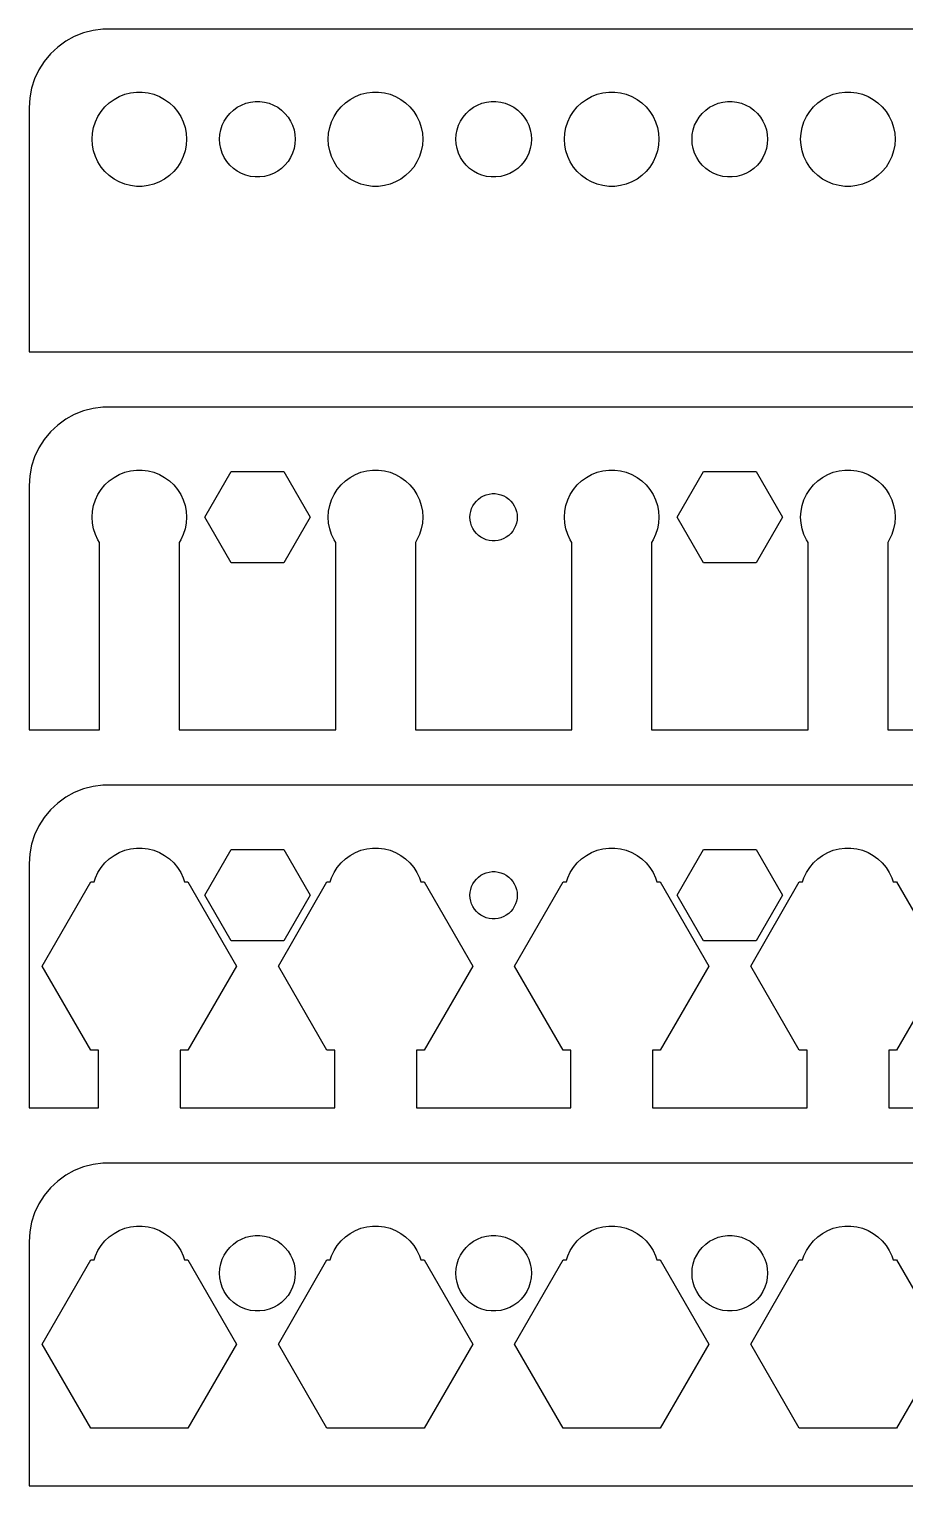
# Model space of a CAD drawing. Header units: metres. Extents: x -60 to 60, y 0 to 92.
# Drawn here: x -59.5 to -3.9, y 0 to 92.5 of the extents above; entities that cross this region are included whole.
import ezdxf

# ---------------------------------------------------------------- set-up
doc = ezdxf.new("R2010")
doc.units = ezdxf.units.M

msp = doc.modelspace()

# ---------------------------------------------------------------- linework, layer by layer
for p, q in [((-54.8139, 92.4901), (-55.4369, 92.4114)), ((54.8139, 92.4901), (-54.8139, 92.4901)), ((-57.1791, 91.7216), (-57.6871, 91.3526)), ((-56.6289, 92.0241), (-57.1791, 91.7216)), ((-56.0451, 92.2553), (-56.6289, 92.0241)), ((-55.4369, 92.4114), (-56.0451, 92.2553)), ((-58.1448, 90.9227), (-58.5451, 90.4389)), ((-57.6871, 91.3526), (-58.1448, 90.9227)), ((-58.8815, 89.9088), (-59.1489, 89.3406)), ((-58.5451, 90.4389), (-58.8815, 89.9088)), ((-59.1489, 89.3406), (-59.3429, 88.7434)), ((-59.4606, 88.1267), (-59.5, 87.5)), ((-59.3429, 88.7434), (-59.4606, 88.1267)), ((-54.4123, 87.8115), (-54.1075, 88.033)), ((-54.1075, 88.033), (-53.7773, 88.2145)), ((-53.7773, 88.2145), (-53.427, 88.3532)), ((-53.427, 88.3532), (-53.0621, 88.4469)), ((-53.0621, 88.4469), (-52.6884, 88.4941)), ((-52.6884, 88.4941), (-52.3116, 88.4941)), ((-52.3116, 88.4941), (-51.9379, 88.4469)), ((-51.9379, 88.4469), (-51.5729, 88.3532)), ((-51.5729, 88.3532), (-51.2227, 88.2145)), ((-51.2227, 88.2145), (-50.8925, 88.033)), ((-50.8925, 88.033), (-50.5877, 87.8115)), ((-45.4497, 87.8575), (-45.1507, 87.8953)), ((-45.1507, 87.8953), (-44.8493, 87.8953)), ((-44.8493, 87.8953), (-44.5503, 87.8575)), ((-39.4123, 87.8115), (-39.1075, 88.033)), ((-39.1075, 88.033), (-38.7773, 88.2145)), ((-38.7773, 88.2145), (-38.427, 88.3532)), ((-38.427, 88.3532), (-38.0621, 88.4469)), ((-38.0621, 88.4469), (-37.6884, 88.4941)), ((-37.6884, 88.4941), (-37.3116, 88.4941)), ((-37.3116, 88.4941), (-36.9379, 88.4469)), ((-36.9379, 88.4469), (-36.5729, 88.3532)), ((-36.5729, 88.3532), (-36.2227, 88.2145)), ((-36.2227, 88.2145), (-35.8925, 88.033)), ((-35.8925, 88.033), (-35.5877, 87.8115)), ((-30.4497, 87.8575), (-30.1507, 87.8953)), ((-30.1507, 87.8953), (-29.8493, 87.8953)), ((-29.8493, 87.8953), (-29.5503, 87.8575)), ((-24.4123, 87.8115), (-24.1075, 88.033)), ((-24.1075, 88.033), (-23.7773, 88.2145)), ((-23.7773, 88.2145), (-23.427, 88.3532)), ((-23.427, 88.3532), (-23.0621, 88.4469)), ((-23.0621, 88.4469), (-22.6884, 88.4941)), ((-22.6884, 88.4941), (-22.3116, 88.4941)), ((-22.3116, 88.4941), (-21.9379, 88.4469)), ((-21.9379, 88.4469), (-21.5729, 88.3532)), ((-21.5729, 88.3532), (-21.2227, 88.2145)), ((-21.2227, 88.2145), (-20.8925, 88.033)), ((-20.8925, 88.033), (-20.5877, 87.8115)), ((-15.4497, 87.8575), (-15.1507, 87.8953)), ((-15.1507, 87.8953), (-14.8493, 87.8953)), ((-14.8493, 87.8953), (-14.5503, 87.8575)), ((-9.41226, 87.8115), (-9.10747, 88.033)), ((-9.10747, 88.033), (-8.77733, 88.2145)), ((-8.77733, 88.2145), (-8.42705, 88.3532)), ((-8.42705, 88.3532), (-8.06213, 88.4469)), ((-8.06213, 88.4469), (-7.68837, 88.4941)), ((-7.68837, 88.4941), (-7.31161, 88.4941)), ((-7.31161, 88.4941), (-6.93785, 88.4469)), ((-6.93785, 88.4469), (-6.57294, 88.3532)), ((-6.57294, 88.3532), (-6.22266, 88.2145)), ((-6.22266, 88.2145), (-5.89252, 88.033)), ((-5.89252, 88.033), (-5.58772, 87.8115)), ((-59.5, 87.5), (-59.5, 72)), ((-55.2893, 86.6044), (-55.1289, 86.9453)), ((-55.1289, 86.9453), (-54.927, 87.2634)), ((-54.927, 87.2634), (-54.6869, 87.5536)), ((-54.6869, 87.5536), (-54.4123, 87.8115)), ((-50.5877, 87.8115), (-50.3131, 87.5536)), ((-50.3131, 87.5536), (-50.0729, 87.2634)), ((-50.0729, 87.2634), (-49.8711, 86.9453)), ((-49.8711, 86.9453), (-49.7107, 86.6044)), ((-46.9416, 86.9107), (-46.7495, 87.1429)), ((-46.7495, 87.1429), (-46.5298, 87.3492)), ((-46.5298, 87.3492), (-46.286, 87.5264)), ((-46.286, 87.5264), (-46.0219, 87.6716)), ((-46.0219, 87.6716), (-45.7416, 87.7825)), ((-45.7416, 87.7825), (-45.4497, 87.8575)), ((-44.5503, 87.8575), (-44.2583, 87.7825)), ((-44.2583, 87.7825), (-43.9781, 87.6716)), ((-43.9781, 87.6716), (-43.714, 87.5264)), ((-43.714, 87.5264), (-43.4702, 87.3492)), ((-43.4702, 87.3492), (-43.2505, 87.1429)), ((-43.2505, 87.1429), (-43.0583, 86.9107)), ((-40.2893, 86.6044), (-40.1289, 86.9453)), ((-40.1289, 86.9453), (-39.927, 87.2634)), ((-39.927, 87.2634), (-39.6869, 87.5536)), ((-39.6869, 87.5536), (-39.4123, 87.8115)), ((-35.5877, 87.8115), (-35.3131, 87.5536)), ((-35.3131, 87.5536), (-35.0729, 87.2634)), ((-35.0729, 87.2634), (-34.8711, 86.9453)), ((-34.8711, 86.9453), (-34.7107, 86.6044)), ((-31.9416, 86.9107), (-31.7495, 87.1429)), ((-31.7495, 87.1429), (-31.5298, 87.3492)), ((-31.5298, 87.3492), (-31.286, 87.5264)), ((-31.286, 87.5264), (-31.0219, 87.6716)), ((-31.0219, 87.6716), (-30.7416, 87.7825)), ((-30.7416, 87.7825), (-30.4497, 87.8575)), ((-29.5503, 87.8575), (-29.2583, 87.7825)), ((-29.2583, 87.7825), (-28.9781, 87.6716)), ((-28.9781, 87.6716), (-28.714, 87.5264)), ((-28.714, 87.5264), (-28.4702, 87.3492)), ((-28.4702, 87.3492), (-28.2505, 87.1429)), ((-28.2505, 87.1429), (-28.0583, 86.9107)), ((-25.2893, 86.6044), (-25.1289, 86.9453)), ((-25.1289, 86.9453), (-24.927, 87.2634)), ((-24.927, 87.2634), (-24.6869, 87.5536)), ((-24.6869, 87.5536), (-24.4123, 87.8115)), ((-20.5877, 87.8115), (-20.3131, 87.5536)), ((-20.3131, 87.5536), (-20.0729, 87.2634)), ((-20.0729, 87.2634), (-19.8711, 86.9453)), ((-19.8711, 86.9453), (-19.7107, 86.6044)), ((-16.9416, 86.9107), (-16.7495, 87.1429)), ((-16.7495, 87.1429), (-16.5298, 87.3492)), ((-16.5298, 87.3492), (-16.286, 87.5264)), ((-16.286, 87.5264), (-16.0219, 87.6716)), ((-16.0219, 87.6716), (-15.7416, 87.7825)), ((-15.7416, 87.7825), (-15.4497, 87.8575)), ((-14.5503, 87.8575), (-14.2583, 87.7825)), ((-14.2583, 87.7825), (-13.9781, 87.6716)), ((-13.9781, 87.6716), (-13.714, 87.5264)), ((-13.714, 87.5264), (-13.4702, 87.3492)), ((-13.4702, 87.3492), (-13.2505, 87.1429)), ((-13.2505, 87.1429), (-13.0583, 86.9107)), ((-10.2893, 86.6044), (-10.1289, 86.9453)), ((-10.1289, 86.9453), (-9.92705, 87.2634)), ((-9.92705, 87.2634), (-9.6869, 87.5536)), ((-9.6869, 87.5536), (-9.41226, 87.8115)), ((-5.58772, 87.8115), (-5.31308, 87.5536)), ((-5.31308, 87.5536), (-5.07294, 87.2634)), ((-5.07294, 87.2634), (-4.87108, 86.9453)), ((-4.87108, 86.9453), (-4.71066, 86.6044)), ((-55.4763, 85.876), (-55.4057, 86.2461)), ((-55.4057, 86.2461), (-55.2893, 86.6044)), ((-49.7107, 86.6044), (-49.5942, 86.2461)), ((-49.5942, 86.2461), (-49.5237, 85.876)), ((-47.3811, 85.8008), (-47.3246, 86.0968)), ((-47.3246, 86.0968), (-47.2315, 86.3835)), ((-47.2315, 86.3835), (-47.1031, 86.6562)), ((-47.1031, 86.6562), (-46.9416, 86.9107)), ((-43.0583, 86.9107), (-42.8969, 86.6562)), ((-42.8969, 86.6562), (-42.7685, 86.3835)), ((-42.7685, 86.3835), (-42.6754, 86.0968)), ((-42.6754, 86.0968), (-42.6189, 85.8008)), ((-40.4763, 85.876), (-40.4057, 86.2461)), ((-40.4057, 86.2461), (-40.2893, 86.6044)), ((-34.7107, 86.6044), (-34.5942, 86.2461)), ((-34.5942, 86.2461), (-34.5237, 85.876)), ((-32.3811, 85.8008), (-32.3246, 86.0968)), ((-32.3246, 86.0968), (-32.2315, 86.3835)), ((-32.2315, 86.3835), (-32.1031, 86.6562)), ((-32.1031, 86.6562), (-31.9416, 86.9107)), ((-28.0583, 86.9107), (-27.8969, 86.6562)), ((-27.8969, 86.6562), (-27.7685, 86.3835)), ((-27.7685, 86.3835), (-27.6754, 86.0968)), ((-27.6754, 86.0968), (-27.6189, 85.8008)), ((-25.4763, 85.876), (-25.4057, 86.2461)), ((-25.4057, 86.2461), (-25.2893, 86.6044)), ((-19.7107, 86.6044), (-19.5942, 86.2461)), ((-19.5942, 86.2461), (-19.5237, 85.876)), ((-17.3811, 85.8008), (-17.3246, 86.0968)), ((-17.3246, 86.0968), (-17.2315, 86.3835)), ((-17.2315, 86.3835), (-17.1031, 86.6562)), ((-17.1031, 86.6562), (-16.9416, 86.9107)), ((-13.0583, 86.9107), (-12.8969, 86.6562)), ((-12.8969, 86.6562), (-12.7685, 86.3835)), ((-12.7685, 86.3835), (-12.6754, 86.0968)), ((-12.6754, 86.0968), (-12.6189, 85.8008)), ((-10.4763, 85.876), (-10.4057, 86.2461)), ((-10.4057, 86.2461), (-10.2893, 86.6044)), ((-4.71066, 86.6044), (-4.59424, 86.2461)), ((-4.59424, 86.2461), (-4.52365, 85.876)), ((-55.5, 85.5), (-55.4763, 85.876)), ((-55.4763, 85.124), (-55.5, 85.5)), ((-55.4057, 84.7539), (-55.4763, 85.124)), ((-49.5237, 85.124), (-49.5942, 84.7539)), ((-49.5237, 85.876), (-49.5, 85.5)), ((-49.5, 85.5), (-49.5237, 85.124)), ((-47.4, 85.5), (-47.3811, 85.8008)), ((-47.3811, 85.1992), (-47.4, 85.5)), ((-47.3246, 84.9031), (-47.3811, 85.1992)), ((-42.6189, 85.1992), (-42.6754, 84.9031)), ((-42.6189, 85.8008), (-42.6, 85.5)), ((-42.6, 85.5), (-42.6189, 85.1992)), ((-40.5, 85.5), (-40.4763, 85.876)), ((-40.4763, 85.124), (-40.5, 85.5)), ((-40.4057, 84.7539), (-40.4763, 85.124)), ((-34.5237, 85.124), (-34.5942, 84.7539)), ((-34.5237, 85.876), (-34.5, 85.5)), ((-34.5, 85.5), (-34.5237, 85.124)), ((-32.4, 85.5), (-32.3811, 85.8008)), ((-32.3811, 85.1992), (-32.4, 85.5)), ((-32.3246, 84.9031), (-32.3811, 85.1992)), ((-27.6189, 85.1992), (-27.6754, 84.9031)), ((-27.6189, 85.8008), (-27.6, 85.5)), ((-27.6, 85.5), (-27.6189, 85.1992)), ((-25.5, 85.5), (-25.4763, 85.876)), ((-25.4763, 85.124), (-25.5, 85.5)), ((-25.4057, 84.7539), (-25.4763, 85.124)), ((-19.5237, 85.124), (-19.5942, 84.7539)), ((-19.5237, 85.876), (-19.5, 85.5)), ((-19.5, 85.5), (-19.5237, 85.124)), ((-17.4, 85.5), (-17.3811, 85.8008)), ((-17.3811, 85.1992), (-17.4, 85.5)), ((-17.3246, 84.9031), (-17.3811, 85.1992)), ((-12.6189, 85.1992), (-12.6754, 84.9031)), ((-12.6189, 85.8008), (-12.6, 85.5)), ((-12.6, 85.5), (-12.6189, 85.1992)), ((-10.5, 85.5), (-10.4763, 85.876)), ((-10.4763, 85.124), (-10.5, 85.5)), ((-10.4057, 84.7539), (-10.4763, 85.124)), ((-4.52365, 85.124), (-4.59424, 84.7539)), ((-4.52365, 85.876), (-4.5, 85.5)), ((-4.5, 85.5), (-4.52365, 85.124)), ((-55.2893, 84.3956), (-55.4057, 84.7539)), ((-55.1289, 84.0547), (-55.2893, 84.3956)), ((-49.7107, 84.3956), (-49.8711, 84.0547)), ((-49.5942, 84.7539), (-49.7107, 84.3956)), ((-47.2315, 84.6165), (-47.3246, 84.9031)), ((-47.1031, 84.3438), (-47.2315, 84.6165)), ((-46.9416, 84.0893), (-47.1031, 84.3438)), ((-42.8969, 84.3438), (-43.0583, 84.0893)), ((-42.7685, 84.6165), (-42.8969, 84.3438)), ((-42.6754, 84.9031), (-42.7685, 84.6165)), ((-40.2893, 84.3956), (-40.4057, 84.7539)), ((-40.1289, 84.0547), (-40.2893, 84.3956)), ((-34.7107, 84.3956), (-34.8711, 84.0547)), ((-34.5942, 84.7539), (-34.7107, 84.3956)), ((-32.2315, 84.6165), (-32.3246, 84.9031)), ((-32.1031, 84.3438), (-32.2315, 84.6165)), ((-31.9416, 84.0893), (-32.1031, 84.3438)), ((-27.8969, 84.3438), (-28.0583, 84.0893)), ((-27.7685, 84.6165), (-27.8969, 84.3438)), ((-27.6754, 84.9031), (-27.7685, 84.6165)), ((-25.2893, 84.3956), (-25.4057, 84.7539)), ((-25.1289, 84.0547), (-25.2893, 84.3956)), ((-19.7107, 84.3956), (-19.8711, 84.0547)), ((-19.5942, 84.7539), (-19.7107, 84.3956)), ((-17.2315, 84.6165), (-17.3246, 84.9031)), ((-17.1031, 84.3438), (-17.2315, 84.6165)), ((-16.9416, 84.0893), (-17.1031, 84.3438)), ((-12.8969, 84.3438), (-13.0583, 84.0893)), ((-12.7685, 84.6165), (-12.8969, 84.3438)), ((-12.6754, 84.9031), (-12.7685, 84.6165)), ((-10.2893, 84.3956), (-10.4057, 84.7539)), ((-10.1289, 84.0547), (-10.2893, 84.3956)), ((-4.71066, 84.3956), (-4.87108, 84.0547)), ((-4.59424, 84.7539), (-4.71066, 84.3956)), ((-54.927, 83.7366), (-55.1289, 84.0547)), ((-54.6869, 83.4464), (-54.927, 83.7366)), ((-54.4123, 83.1884), (-54.6869, 83.4464)), ((-50.3131, 83.4464), (-50.5877, 83.1884)), ((-50.0729, 83.7366), (-50.3131, 83.4464)), ((-49.8711, 84.0547), (-50.0729, 83.7366)), ((-46.7495, 83.8571), (-46.9416, 84.0893)), ((-46.5298, 83.6508), (-46.7495, 83.8571)), ((-46.286, 83.4736), (-46.5298, 83.6508)), ((-46.0219, 83.3284), (-46.286, 83.4736)), ((-45.7416, 83.2175), (-46.0219, 83.3284)), ((-43.9781, 83.3284), (-44.2583, 83.2175)), ((-43.714, 83.4736), (-43.9781, 83.3284)), ((-43.4702, 83.6508), (-43.714, 83.4736)), ((-43.2505, 83.8571), (-43.4702, 83.6508)), ((-43.0583, 84.0893), (-43.2505, 83.8571)), ((-39.927, 83.7366), (-40.1289, 84.0547)), ((-39.6869, 83.4464), (-39.927, 83.7366)), ((-39.4123, 83.1884), (-39.6869, 83.4464)), ((-35.3131, 83.4464), (-35.5877, 83.1884)), ((-35.0729, 83.7366), (-35.3131, 83.4464)), ((-34.8711, 84.0547), (-35.0729, 83.7366)), ((-31.7495, 83.8571), (-31.9416, 84.0893)), ((-31.5298, 83.6508), (-31.7495, 83.8571)), ((-31.286, 83.4736), (-31.5298, 83.6508)), ((-31.0219, 83.3284), (-31.286, 83.4736)), ((-30.7416, 83.2175), (-31.0219, 83.3284)), ((-28.9781, 83.3284), (-29.2583, 83.2175)), ((-28.714, 83.4736), (-28.9781, 83.3284)), ((-28.4702, 83.6508), (-28.714, 83.4736)), ((-28.2505, 83.8571), (-28.4702, 83.6508)), ((-28.0583, 84.0893), (-28.2505, 83.8571)), ((-24.927, 83.7366), (-25.1289, 84.0547)), ((-24.6869, 83.4464), (-24.927, 83.7366)), ((-24.4123, 83.1884), (-24.6869, 83.4464)), ((-20.3131, 83.4464), (-20.5877, 83.1884)), ((-20.0729, 83.7366), (-20.3131, 83.4464)), ((-19.8711, 84.0547), (-20.0729, 83.7366)), ((-16.7495, 83.8571), (-16.9416, 84.0893)), ((-16.5298, 83.6508), (-16.7495, 83.8571)), ((-16.286, 83.4736), (-16.5298, 83.6508)), ((-16.0219, 83.3284), (-16.286, 83.4736)), ((-15.7416, 83.2175), (-16.0219, 83.3284)), ((-13.9781, 83.3284), (-14.2583, 83.2175)), ((-13.714, 83.4736), (-13.9781, 83.3284)), ((-13.4702, 83.6508), (-13.714, 83.4736)), ((-13.2505, 83.8571), (-13.4702, 83.6508)), ((-13.0583, 84.0893), (-13.2505, 83.8571)), ((-9.92705, 83.7366), (-10.1289, 84.0547)), ((-9.6869, 83.4464), (-9.92705, 83.7366)), ((-9.41226, 83.1884), (-9.6869, 83.4464)), ((-5.31308, 83.4464), (-5.58772, 83.1884)), ((-5.07294, 83.7366), (-5.31308, 83.4464)), ((-4.87108, 84.0547), (-5.07294, 83.7366)), ((-54.1075, 82.967), (-54.4123, 83.1884)), ((-53.7773, 82.7855), (-54.1075, 82.967)), ((-53.427, 82.6468), (-53.7773, 82.7855)), ((-53.0621, 82.5531), (-53.427, 82.6468)), ((-52.6884, 82.5059), (-53.0621, 82.5531)), ((-52.3116, 82.5059), (-52.6884, 82.5059)), ((-51.9379, 82.5531), (-52.3116, 82.5059)), ((-51.5729, 82.6468), (-51.9379, 82.5531)), ((-51.2227, 82.7855), (-51.5729, 82.6468)), ((-50.8925, 82.967), (-51.2227, 82.7855)), ((-50.5877, 83.1884), (-50.8925, 82.967)), ((-45.4497, 83.1425), (-45.7416, 83.2175)), ((-45.1507, 83.1047), (-45.4497, 83.1425)), ((-44.8493, 83.1047), (-45.1507, 83.1047)), ((-44.5503, 83.1425), (-44.8493, 83.1047)), ((-44.2583, 83.2175), (-44.5503, 83.1425)), ((-39.1075, 82.967), (-39.4123, 83.1884)), ((-38.7773, 82.7855), (-39.1075, 82.967)), ((-38.427, 82.6468), (-38.7773, 82.7855)), ((-38.0621, 82.5531), (-38.427, 82.6468)), ((-37.6884, 82.5059), (-38.0621, 82.5531)), ((-37.3116, 82.5059), (-37.6884, 82.5059)), ((-36.9379, 82.5531), (-37.3116, 82.5059)), ((-36.5729, 82.6468), (-36.9379, 82.5531)), ((-36.2227, 82.7855), (-36.5729, 82.6468)), ((-35.8925, 82.967), (-36.2227, 82.7855)), ((-35.5877, 83.1884), (-35.8925, 82.967)), ((-30.4497, 83.1425), (-30.7416, 83.2175)), ((-30.1507, 83.1047), (-30.4497, 83.1425)), ((-29.8493, 83.1047), (-30.1507, 83.1047)), ((-29.5503, 83.1425), (-29.8493, 83.1047)), ((-29.2583, 83.2175), (-29.5503, 83.1425)), ((-24.1075, 82.967), (-24.4123, 83.1884)), ((-23.7773, 82.7855), (-24.1075, 82.967)), ((-23.427, 82.6468), (-23.7773, 82.7855)), ((-23.0621, 82.5531), (-23.427, 82.6468)), ((-22.6884, 82.5059), (-23.0621, 82.5531)), ((-22.3116, 82.5059), (-22.6884, 82.5059)), ((-21.9379, 82.5531), (-22.3116, 82.5059)), ((-21.5729, 82.6468), (-21.9379, 82.5531)), ((-21.2227, 82.7855), (-21.5729, 82.6468)), ((-20.8925, 82.967), (-21.2227, 82.7855)), ((-20.5877, 83.1884), (-20.8925, 82.967)), ((-15.4497, 83.1425), (-15.7416, 83.2175)), ((-15.1507, 83.1047), (-15.4497, 83.1425)), ((-14.8493, 83.1047), (-15.1507, 83.1047)), ((-14.5503, 83.1425), (-14.8493, 83.1047)), ((-14.2583, 83.2175), (-14.5503, 83.1425)), ((-9.10747, 82.967), (-9.41226, 83.1884)), ((-8.77733, 82.7855), (-9.10747, 82.967)), ((-8.42705, 82.6468), (-8.77733, 82.7855)), ((-8.06213, 82.5531), (-8.42705, 82.6468)), ((-7.68837, 82.5059), (-8.06213, 82.5531)), ((-7.31161, 82.5059), (-7.68837, 82.5059)), ((-6.93785, 82.5531), (-7.31161, 82.5059)), ((-6.57294, 82.6468), (-6.93785, 82.5531)), ((-6.22266, 82.7855), (-6.57294, 82.6468)), ((-5.89252, 82.967), (-6.22266, 82.7855)), ((-5.58772, 83.1884), (-5.89252, 82.967)), ((-59.5, 72), (59.5, 72)), ((-54.8139, 68.4901), (-55.4369, 68.4114)), ((54.8139, 68.4901), (-54.8139, 68.4901)), ((-57.1791, 67.7216), (-57.6871, 67.3526)), ((-56.6289, 68.0241), (-57.1791, 67.7216)), ((-56.0451, 68.2553), (-56.6289, 68.0241)), ((-55.4369, 68.4114), (-56.0451, 68.2553)), ((-58.1448, 66.9227), (-58.5451, 66.4389)), ((-57.6871, 67.3526), (-58.1448, 66.9227)), ((-58.8815, 65.9088), (-59.1489, 65.3406)), ((-58.5451, 66.4389), (-58.8815, 65.9088)), ((-59.3429, 64.7434), (-59.4606, 64.1267)), ((-59.1489, 65.3406), (-59.3429, 64.7434)), ((-59.4606, 64.1267), (-59.5, 63.5)), ((-54.4123, 63.8115), (-54.1075, 64.033)), ((-54.1075, 64.033), (-53.7773, 64.2145)), ((-53.7773, 64.2145), (-53.427, 64.3532)), ((-53.427, 64.3532), (-53.0621, 64.4469)), ((-53.0621, 64.4469), (-52.6884, 64.4941)), ((-52.6884, 64.4941), (-52.3116, 64.4941)), ((-52.3116, 64.4941), (-51.9379, 64.4469)), ((-51.9379, 64.4469), (-51.5729, 64.3532)), ((-51.5729, 64.3532), (-51.2227, 64.2145)), ((-51.2227, 64.2145), (-50.8925, 64.033)), ((-50.8925, 64.033), (-50.5877, 63.8115)), ((-48.3466, 61.5), (-46.6733, 64.3982)), ((-46.6733, 64.3982), (-43.3267, 64.3982)), ((-43.3267, 64.3982), (-41.6534, 61.5)), ((-39.4123, 63.8115), (-39.1075, 64.033)), ((-39.1075, 64.033), (-38.7773, 64.2145)), ((-38.7773, 64.2145), (-38.427, 64.3532)), ((-38.427, 64.3532), (-38.0621, 64.4469)), ((-38.0621, 64.4469), (-37.6884, 64.4941)), ((-37.6884, 64.4941), (-37.3116, 64.4941)), ((-37.3116, 64.4941), (-36.9379, 64.4469)), ((-36.9379, 64.4469), (-36.5729, 64.3532)), ((-36.5729, 64.3532), (-36.2227, 64.2145)), ((-36.2227, 64.2145), (-35.8925, 64.033)), ((-35.8925, 64.033), (-35.5877, 63.8115)), ((-24.4123, 63.8115), (-24.1075, 64.033)), ((-24.1075, 64.033), (-23.7773, 64.2145)), ((-23.7773, 64.2145), (-23.427, 64.3532)), ((-23.427, 64.3532), (-23.0621, 64.4469)), ((-23.0621, 64.4469), (-22.6884, 64.4941)), ((-22.6884, 64.4941), (-22.3116, 64.4941)), ((-22.3116, 64.4941), (-21.9379, 64.4469)), ((-21.9379, 64.4469), (-21.5729, 64.3532)), ((-21.5729, 64.3532), (-21.2227, 64.2145)), ((-21.2227, 64.2145), (-20.8925, 64.033)), ((-20.8925, 64.033), (-20.5877, 63.8115)), ((-18.3466, 61.5), (-16.6733, 64.3982)), ((-16.6733, 64.3982), (-13.3267, 64.3982)), ((-13.3267, 64.3982), (-11.6534, 61.5)), ((-9.41226, 63.8115), (-9.10747, 64.033)), ((-9.10747, 64.033), (-8.77733, 64.2145)), ((-8.77733, 64.2145), (-8.42705, 64.3532)), ((-8.42705, 64.3532), (-8.06213, 64.4469)), ((-8.06213, 64.4469), (-7.68837, 64.4941)), ((-7.68837, 64.4941), (-7.31161, 64.4941)), ((-7.31161, 64.4941), (-6.93785, 64.4469)), ((-6.93785, 64.4469), (-6.57294, 64.3532)), ((-6.57294, 64.3532), (-6.22266, 64.2145)), ((-6.22266, 64.2145), (-5.89252, 64.033)), ((-5.89252, 64.033), (-5.58772, 63.8115)), ((-59.5, 63.5), (-59.5, 48)), ((-55.2893, 62.6044), (-55.1289, 62.9453)), ((-55.1289, 62.9453), (-54.927, 63.2634)), ((-54.927, 63.2634), (-54.6869, 63.5536)), ((-54.6869, 63.5536), (-54.4123, 63.8115)), ((-50.5877, 63.8115), (-50.3131, 63.5536)), ((-50.3131, 63.5536), (-50.0729, 63.2634)), ((-50.0729, 63.2634), (-49.8711, 62.9453)), ((-49.8711, 62.9453), (-49.7107, 62.6044)), ((-40.2893, 62.6044), (-40.1289, 62.9453)), ((-40.1289, 62.9453), (-39.927, 63.2634)), ((-39.927, 63.2634), (-39.6869, 63.5536)), ((-39.6869, 63.5536), (-39.4123, 63.8115)), ((-35.5877, 63.8115), (-35.3131, 63.5536)), ((-35.3131, 63.5536), (-35.0729, 63.2634)), ((-35.0729, 63.2634), (-34.8711, 62.9453)), ((-34.8711, 62.9453), (-34.7107, 62.6044)), ((-30.6387, 62.8572), (-30.4635, 62.9266)), ((-30.4635, 62.9266), (-30.2811, 62.9734)), ((-30.2811, 62.9734), (-30.0942, 62.997)), ((-30.0942, 62.997), (-29.9058, 62.997)), ((-29.9058, 62.997), (-29.7189, 62.9734)), ((-29.7189, 62.9734), (-29.5365, 62.9266)), ((-29.5365, 62.9266), (-29.3613, 62.8572)), ((-25.2893, 62.6044), (-25.1289, 62.9453)), ((-25.1289, 62.9453), (-24.927, 63.2634)), ((-24.927, 63.2634), (-24.6869, 63.5536)), ((-24.6869, 63.5536), (-24.4123, 63.8115)), ((-20.5877, 63.8115), (-20.3131, 63.5536)), ((-20.3131, 63.5536), (-20.0729, 63.2634)), ((-20.0729, 63.2634), (-19.8711, 62.9453)), ((-19.8711, 62.9453), (-19.7107, 62.6044)), ((-10.2893, 62.6044), (-10.1289, 62.9453)), ((-10.1289, 62.9453), (-9.92705, 63.2634)), ((-9.92705, 63.2634), (-9.6869, 63.5536)), ((-9.6869, 63.5536), (-9.41226, 63.8115)), ((-5.58772, 63.8115), (-5.31308, 63.5536)), ((-5.31308, 63.5536), (-5.07294, 63.2634)), ((-5.07294, 63.2634), (-4.87108, 62.9453)), ((-4.87108, 62.9453), (-4.71066, 62.6044)), ((-55.4763, 61.876), (-55.4057, 62.2461)), ((-55.4057, 62.2461), (-55.2893, 62.6044)), ((-49.7107, 62.6044), (-49.5942, 62.2461)), ((-49.5942, 62.2461), (-49.5237, 61.876)), ((-40.4763, 61.876), (-40.4057, 62.2461)), ((-40.4057, 62.2461), (-40.2893, 62.6044)), ((-34.7107, 62.6044), (-34.5942, 62.2461)), ((-34.5942, 62.2461), (-34.5237, 61.876)), ((-31.4529, 61.873), (-31.3947, 62.0522)), ((-31.3947, 62.0522), (-31.3145, 62.2226)), ((-31.3145, 62.2226), (-31.2135, 62.3817)), ((-31.2135, 62.3817), (-31.0934, 62.5268)), ((-31.0934, 62.5268), (-30.9561, 62.6558)), ((-30.9561, 62.6558), (-30.8037, 62.7665)), ((-30.8037, 62.7665), (-30.6387, 62.8572)), ((-29.3613, 62.8572), (-29.1963, 62.7665)), ((-29.1963, 62.7665), (-29.0439, 62.6558)), ((-29.0439, 62.6558), (-28.9065, 62.5268)), ((-28.9065, 62.5268), (-28.7865, 62.3817)), ((-28.7865, 62.3817), (-28.6855, 62.2226)), ((-28.6855, 62.2226), (-28.6053, 62.0522)), ((-28.6053, 62.0522), (-28.5471, 61.873)), ((-25.4763, 61.876), (-25.4057, 62.2461)), ((-25.4057, 62.2461), (-25.2893, 62.6044)), ((-19.7107, 62.6044), (-19.5942, 62.2461)), ((-19.5942, 62.2461), (-19.5237, 61.876)), ((-10.4763, 61.876), (-10.4057, 62.2461)), ((-10.4057, 62.2461), (-10.2893, 62.6044)), ((-4.71066, 62.6044), (-4.59424, 62.2461)), ((-4.59424, 62.2461), (-4.52365, 61.876)), ((-55.5, 61.5), (-55.4763, 61.876)), ((-55.4763, 61.124), (-55.5, 61.5)), ((-55.4057, 60.7539), (-55.4763, 61.124)), ((-49.5237, 61.124), (-49.5942, 60.7539)), ((-49.5237, 61.876), (-49.5, 61.5)), ((-49.5, 61.5), (-49.5237, 61.124)), ((-46.6733, 58.6018), (-48.3466, 61.5)), ((-41.6534, 61.5), (-43.3267, 58.6018)), ((-40.5, 61.5), (-40.4763, 61.876)), ((-40.4763, 61.124), (-40.5, 61.5)), ((-40.4057, 60.7539), (-40.4763, 61.124)), ((-34.5237, 61.124), (-34.5942, 60.7539)), ((-34.5237, 61.876), (-34.5, 61.5)), ((-34.5, 61.5), (-34.5237, 61.124)), ((-31.5, 61.5), (-31.4882, 61.688)), ((-31.4882, 61.312), (-31.5, 61.5)), ((-31.4882, 61.688), (-31.4529, 61.873)), ((-31.4529, 61.127), (-31.4882, 61.312)), ((-31.3947, 60.9478), (-31.4529, 61.127)), ((-28.5471, 61.127), (-28.6053, 60.9478)), ((-28.5471, 61.873), (-28.5118, 61.688)), ((-28.5118, 61.312), (-28.5471, 61.127)), ((-28.5118, 61.688), (-28.5, 61.5)), ((-28.5, 61.5), (-28.5118, 61.312)), ((-25.5, 61.5), (-25.4763, 61.876)), ((-25.4763, 61.124), (-25.5, 61.5)), ((-25.4057, 60.7539), (-25.4763, 61.124)), ((-19.5237, 61.124), (-19.5942, 60.7539)), ((-19.5237, 61.876), (-19.5, 61.5)), ((-19.5, 61.5), (-19.5237, 61.124)), ((-16.6733, 58.6018), (-18.3466, 61.5)), ((-11.6534, 61.5), (-13.3267, 58.6018)), ((-10.5, 61.5), (-10.4763, 61.876)), ((-10.4763, 61.124), (-10.5, 61.5)), ((-10.4057, 60.7539), (-10.4763, 61.124)), ((-4.52365, 61.124), (-4.59424, 60.7539)), ((-4.52365, 61.876), (-4.5, 61.5)), ((-4.5, 61.5), (-4.52365, 61.124)), ((-55.2893, 60.3956), (-55.4057, 60.7539)), ((-55.1289, 60.0547), (-55.2893, 60.3956)), ((-49.7107, 60.3956), (-49.8711, 60.0547)), ((-49.5942, 60.7539), (-49.7107, 60.3956)), ((-40.2893, 60.3956), (-40.4057, 60.7539)), ((-40.1289, 60.0547), (-40.2893, 60.3956)), ((-34.7107, 60.3956), (-34.8711, 60.0547)), ((-34.5942, 60.7539), (-34.7107, 60.3956)), ((-31.3145, 60.7774), (-31.3947, 60.9478)), ((-31.2135, 60.6183), (-31.3145, 60.7774)), ((-31.0934, 60.4732), (-31.2135, 60.6183)), ((-30.9561, 60.3442), (-31.0934, 60.4732)), ((-30.8037, 60.2335), (-30.9561, 60.3442)), ((-30.6387, 60.1427), (-30.8037, 60.2335)), ((-30.4635, 60.0734), (-30.6387, 60.1427)), ((-29.3613, 60.1427), (-29.5365, 60.0734)), ((-29.1963, 60.2335), (-29.3613, 60.1427)), ((-29.0439, 60.3442), (-29.1963, 60.2335)), ((-28.9065, 60.4732), (-29.0439, 60.3442)), ((-28.7865, 60.6183), (-28.9065, 60.4732)), ((-28.6855, 60.7774), (-28.7865, 60.6183)), ((-28.6053, 60.9478), (-28.6855, 60.7774)), ((-25.2893, 60.3956), (-25.4057, 60.7539)), ((-25.1289, 60.0547), (-25.2893, 60.3956)), ((-19.7107, 60.3956), (-19.8711, 60.0547)), ((-19.5942, 60.7539), (-19.7107, 60.3956)), ((-10.2893, 60.3956), (-10.4057, 60.7539)), ((-10.1289, 60.0547), (-10.2893, 60.3956)), ((-4.71066, 60.3956), (-4.87108, 60.0547)), ((-4.59424, 60.7539), (-4.71066, 60.3956)), ((-55.0307, 59.9), (-55.1289, 60.0547)), ((-55.0307, 48), (-55.0307, 59.9)), ((-49.8711, 60.0547), (-49.9693, 59.9)), ((-49.9693, 59.9), (-49.9693, 48)), ((-40.0307, 59.9), (-40.1289, 60.0547)), ((-40.0307, 48), (-40.0307, 59.9)), ((-34.8711, 60.0547), (-34.9693, 59.9)), ((-34.9693, 59.9), (-34.9693, 48)), ((-30.2811, 60.0266), (-30.4635, 60.0734)), ((-30.0942, 60.0029), (-30.2811, 60.0266)), ((-29.9058, 60.0029), (-30.0942, 60.0029)), ((-29.7189, 60.0266), (-29.9058, 60.0029)), ((-29.5365, 60.0734), (-29.7189, 60.0266)), ((-25.0307, 59.9), (-25.1289, 60.0547)), ((-25.0307, 48), (-25.0307, 59.9)), ((-19.8711, 60.0547), (-19.9693, 59.9)), ((-19.9693, 59.9), (-19.9693, 48)), ((-10.0307, 59.9), (-10.1289, 60.0547)), ((-10.0307, 48), (-10.0307, 59.9)), ((-4.87108, 60.0547), (-4.96927, 59.9)), ((-4.96927, 59.9), (-4.96927, 48)), ((-43.3267, 58.6018), (-46.6733, 58.6018)), ((-13.3267, 58.6018), (-16.6733, 58.6018)), ((-59.5, 48), (-55.0307, 48)), ((-49.9693, 48), (-40.0307, 48)), ((-34.9693, 48), (-25.0307, 48)), ((-19.9693, 48), (-10.0307, 48)), ((-4.96927, 48), (4.96927, 48)), ((-55.4369, 44.4114), (-56.0451, 44.2553)), ((-54.8139, 44.4901), (-55.4369, 44.4114)), ((54.8139, 44.4901), (-54.8139, 44.4901)), ((-57.1791, 43.7216), (-57.6871, 43.3526)), ((-56.6289, 44.0241), (-57.1791, 43.7216)), ((-56.0451, 44.2553), (-56.6289, 44.0241)), ((-58.1448, 42.9227), (-58.5451, 42.4389)), ((-57.6871, 43.3526), (-58.1448, 42.9227)), ((-58.8815, 41.9088), (-59.1489, 41.3406)), ((-58.5451, 42.4389), (-58.8815, 41.9088)), ((-59.3429, 40.7434), (-59.4606, 40.1267)), ((-59.1489, 41.3406), (-59.3429, 40.7434)), ((-59.4606, 40.1267), (-59.5, 39.5)), ((-54.6869, 39.5536), (-54.4123, 39.8115)), ((-54.4123, 39.8115), (-54.1075, 40.033)), ((-54.1075, 40.033), (-53.7773, 40.2145)), ((-53.7773, 40.2145), (-53.427, 40.3532)), ((-53.427, 40.3532), (-53.0621, 40.4469)), ((-53.0621, 40.4469), (-52.6884, 40.4941)), ((-52.6884, 40.4941), (-52.3116, 40.4941)), ((-52.3116, 40.4941), (-51.9379, 40.4469)), ((-51.9379, 40.4469), (-51.5729, 40.3532)), ((-51.5729, 40.3532), (-51.2227, 40.2145)), ((-51.2227, 40.2145), (-50.8925, 40.033)), ((-50.8925, 40.033), (-50.5877, 39.8115)), ((-50.5877, 39.8115), (-50.3131, 39.5536)), ((-48.3466, 37.5), (-46.6733, 40.3982)), ((-46.6733, 40.3982), (-43.3267, 40.3982)), ((-43.3267, 40.3982), (-41.6534, 37.5)), ((-39.6869, 39.5536), (-39.4123, 39.8115)), ((-39.4123, 39.8115), (-39.1075, 40.033)), ((-39.1075, 40.033), (-38.7773, 40.2145)), ((-38.7773, 40.2145), (-38.427, 40.3532)), ((-38.427, 40.3532), (-38.0621, 40.4469)), ((-38.0621, 40.4469), (-37.6884, 40.4941)), ((-37.6884, 40.4941), (-37.3116, 40.4941)), ((-37.3116, 40.4941), (-36.9379, 40.4469)), ((-36.9379, 40.4469), (-36.5729, 40.3532)), ((-36.5729, 40.3532), (-36.2227, 40.2145)), ((-36.2227, 40.2145), (-35.8925, 40.033)), ((-35.8925, 40.033), (-35.5877, 39.8115)), ((-35.5877, 39.8115), (-35.3131, 39.5536)), ((-24.6869, 39.5536), (-24.4123, 39.8115)), ((-24.4123, 39.8115), (-24.1075, 40.033)), ((-24.1075, 40.033), (-23.7773, 40.2145)), ((-23.7773, 40.2145), (-23.427, 40.3532)), ((-23.427, 40.3532), (-23.0621, 40.4469)), ((-23.0621, 40.4469), (-22.6884, 40.4941)), ((-22.6884, 40.4941), (-22.3116, 40.4941)), ((-22.3116, 40.4941), (-21.9379, 40.4469)), ((-21.9379, 40.4469), (-21.5729, 40.3532)), ((-21.5729, 40.3532), (-21.2227, 40.2145)), ((-21.2227, 40.2145), (-20.8925, 40.033)), ((-20.8925, 40.033), (-20.5877, 39.8115)), ((-20.5877, 39.8115), (-20.3131, 39.5536)), ((-18.3466, 37.5), (-16.6733, 40.3982)), ((-16.6733, 40.3982), (-13.3267, 40.3982)), ((-13.3267, 40.3982), (-11.6534, 37.5)), ((-9.6869, 39.5536), (-9.41226, 39.8115)), ((-9.41226, 39.8115), (-9.10747, 40.033)), ((-9.10747, 40.033), (-8.77733, 40.2145)), ((-8.77733, 40.2145), (-8.42705, 40.3532)), ((-8.42705, 40.3532), (-8.06213, 40.4469)), ((-8.06213, 40.4469), (-7.68837, 40.4941)), ((-7.68837, 40.4941), (-7.31161, 40.4941)), ((-7.31161, 40.4941), (-6.93785, 40.4469)), ((-6.93785, 40.4469), (-6.57294, 40.3532)), ((-6.57294, 40.3532), (-6.22266, 40.2145)), ((-6.22266, 40.2145), (-5.89252, 40.033)), ((-5.89252, 40.033), (-5.58772, 39.8115)), ((-5.58772, 39.8115), (-5.31308, 39.5536)), ((-59.5, 39.5), (-59.5, 24)), ((-55.2893, 38.6044), (-55.1289, 38.9453)), ((-55.1289, 38.9453), (-54.927, 39.2634)), ((-54.927, 39.2634), (-54.6869, 39.5536)), ((-50.3131, 39.5536), (-50.0729, 39.2634)), ((-50.0729, 39.2634), (-49.8711, 38.9453)), ((-49.8711, 38.9453), (-49.7107, 38.6044)), ((-40.2893, 38.6044), (-40.1289, 38.9453)), ((-40.1289, 38.9453), (-39.927, 39.2634)), ((-39.927, 39.2634), (-39.6869, 39.5536)), ((-35.3131, 39.5536), (-35.0729, 39.2634)), ((-35.0729, 39.2634), (-34.8711, 38.9453)), ((-34.8711, 38.9453), (-34.7107, 38.6044)), ((-30.8037, 38.7665), (-30.6387, 38.8572)), ((-30.6387, 38.8572), (-30.4635, 38.9266)), ((-30.4635, 38.9266), (-30.2811, 38.9734)), ((-30.2811, 38.9734), (-30.0942, 38.997)), ((-30.0942, 38.997), (-29.9058, 38.997)), ((-29.9058, 38.997), (-29.7189, 38.9734)), ((-29.7189, 38.9734), (-29.5365, 38.9266)), ((-29.5365, 38.9266), (-29.3613, 38.8572)), ((-29.3613, 38.8572), (-29.1963, 38.7665)), ((-25.2893, 38.6044), (-25.1289, 38.9453)), ((-25.1289, 38.9453), (-24.927, 39.2634)), ((-24.927, 39.2634), (-24.6869, 39.5536)), ((-20.3131, 39.5536), (-20.0729, 39.2634)), ((-20.0729, 39.2634), (-19.8711, 38.9453)), ((-19.8711, 38.9453), (-19.7107, 38.6044)), ((-10.2893, 38.6044), (-10.1289, 38.9453)), ((-10.1289, 38.9453), (-9.92705, 39.2634)), ((-9.92705, 39.2634), (-9.6869, 39.5536)), ((-5.31308, 39.5536), (-5.07294, 39.2634)), ((-5.07294, 39.2634), (-4.87108, 38.9453)), ((-4.87108, 38.9453), (-4.71066, 38.6044)), ((-58.67, 33), (-55.585, 38.3434)), ((-55.585, 38.3434), (-55.3741, 38.3434)), ((-55.3741, 38.3434), (-55.2893, 38.6044)), ((-49.7107, 38.6044), (-49.6259, 38.3434)), ((-49.6259, 38.3434), (-49.415, 38.3434)), ((-49.415, 38.3434), (-46.33, 33)), ((-43.67, 33), (-40.585, 38.3434)), ((-40.585, 38.3434), (-40.3741, 38.3434)), ((-40.3741, 38.3434), (-40.2893, 38.6044)), ((-34.7107, 38.6044), (-34.6259, 38.3434)), ((-34.6259, 38.3434), (-34.415, 38.3434)), ((-34.415, 38.3434), (-31.33, 33)), ((-31.4529, 37.873), (-31.3947, 38.0522)), ((-31.3947, 38.0522), (-31.3145, 38.2226)), ((-31.3145, 38.2226), (-31.2135, 38.3817)), ((-31.2135, 38.3817), (-31.0934, 38.5268)), ((-31.0934, 38.5268), (-30.9561, 38.6558)), ((-30.9561, 38.6558), (-30.8037, 38.7665)), ((-29.1963, 38.7665), (-29.0439, 38.6558)), ((-29.0439, 38.6558), (-28.9065, 38.5268)), ((-28.9065, 38.5268), (-28.7865, 38.3817)), ((-28.7865, 38.3817), (-28.6855, 38.2226)), ((-28.6855, 38.2226), (-28.6053, 38.0522)), ((-28.67, 33), (-25.585, 38.3434)), ((-28.6053, 38.0522), (-28.5471, 37.873)), ((-25.585, 38.3434), (-25.3741, 38.3434)), ((-25.3741, 38.3434), (-25.2893, 38.6044)), ((-19.7107, 38.6044), (-19.6259, 38.3434)), ((-19.6259, 38.3434), (-19.415, 38.3434)), ((-19.415, 38.3434), (-16.33, 33)), ((-13.67, 33), (-10.585, 38.3434)), ((-10.585, 38.3434), (-10.3741, 38.3434)), ((-10.3741, 38.3434), (-10.2893, 38.6044)), ((-4.71066, 38.6044), (-4.62585, 38.3434)), ((-4.62585, 38.3434), (-4.41501, 38.3434)), ((-4.41501, 38.3434), (-1.33, 33)), ((-46.6733, 34.6018), (-48.3466, 37.5)), ((-41.6534, 37.5), (-43.3267, 34.6018)), ((-31.5, 37.5), (-31.4882, 37.688)), ((-31.4882, 37.312), (-31.5, 37.5)), ((-31.4882, 37.688), (-31.4529, 37.873)), ((-31.4529, 37.127), (-31.4882, 37.312)), ((-31.3947, 36.9478), (-31.4529, 37.127)), ((-28.5471, 37.127), (-28.6053, 36.9478)), ((-28.5471, 37.873), (-28.5118, 37.688)), ((-28.5118, 37.312), (-28.5471, 37.127)), ((-28.5118, 37.688), (-28.5, 37.5)), ((-28.5, 37.5), (-28.5118, 37.312)), ((-16.6733, 34.6018), (-18.3466, 37.5)), ((-11.6534, 37.5), (-13.3267, 34.6018)), ((-31.3145, 36.7774), (-31.3947, 36.9478)), ((-31.2135, 36.6183), (-31.3145, 36.7774)), ((-31.0934, 36.4732), (-31.2135, 36.6183)), ((-30.9561, 36.3442), (-31.0934, 36.4732)), ((-30.8037, 36.2335), (-30.9561, 36.3442)), ((-30.6387, 36.1427), (-30.8037, 36.2335)), ((-30.4635, 36.0734), (-30.6387, 36.1427)), ((-30.2811, 36.0266), (-30.4635, 36.0734)), ((-29.5365, 36.0734), (-29.7189, 36.0266)), ((-29.3613, 36.1427), (-29.5365, 36.0734)), ((-29.1963, 36.2335), (-29.3613, 36.1427)), ((-29.0439, 36.3442), (-29.1963, 36.2335)), ((-28.9065, 36.4732), (-29.0439, 36.3442)), ((-28.7865, 36.6183), (-28.9065, 36.4732)), ((-28.6855, 36.7774), (-28.7865, 36.6183)), ((-28.6053, 36.9478), (-28.6855, 36.7774)), ((-30.0942, 36.0029), (-30.2811, 36.0266)), ((-29.9058, 36.0029), (-30.0942, 36.0029)), ((-29.7189, 36.0266), (-29.9058, 36.0029)), ((-43.3267, 34.6018), (-46.6733, 34.6018)), ((-13.3267, 34.6018), (-16.6733, 34.6018)), ((-55.585, 27.6566), (-58.67, 33)), ((-46.33, 33), (-49.415, 27.6566)), ((-40.585, 27.6566), (-43.67, 33)), ((-31.33, 33), (-34.415, 27.6566)), ((-25.585, 27.6566), (-28.67, 33)), ((-16.33, 33), (-19.415, 27.6566)), ((-10.585, 27.6566), (-13.67, 33)), ((-1.33, 33), (-4.41501, 27.6566)), ((-55.0942, 27.6566), (-55.585, 27.6566)), ((-55.0942, 24), (-55.0942, 27.6566)), ((-49.415, 27.6566), (-49.9058, 27.6566)), ((-49.9058, 27.6566), (-49.9058, 24)), ((-40.0942, 27.6566), (-40.585, 27.6566)), ((-40.0942, 24), (-40.0942, 27.6566)), ((-34.415, 27.6566), (-34.9058, 27.6566)), ((-34.9058, 27.6566), (-34.9058, 24)), ((-25.0942, 27.6566), (-25.585, 27.6566)), ((-25.0942, 24), (-25.0942, 27.6566)), ((-19.415, 27.6566), (-19.9058, 27.6566)), ((-19.9058, 27.6566), (-19.9058, 24)), ((-10.0942, 27.6566), (-10.585, 27.6566)), ((-10.0942, 24), (-10.0942, 27.6566)), ((-4.41501, 27.6566), (-4.90581, 27.6566)), ((-4.90581, 27.6566), (-4.90581, 24)), ((-59.5, 24), (-55.0942, 24)), ((-49.9058, 24), (-40.0942, 24)), ((-34.9058, 24), (-25.0942, 24)), ((-19.9058, 24), (-10.0942, 24)), ((-4.90581, 24), (4.90581, 24)), ((-55.4369, 20.4114), (-56.0451, 20.2553)), ((-54.8139, 20.4901), (-55.4369, 20.4114)), ((54.8139, 20.4901), (-54.8139, 20.4901)), ((-57.1791, 19.7216), (-57.6871, 19.3526)), ((-56.6289, 20.0241), (-57.1791, 19.7216)), ((-56.0451, 20.2553), (-56.6289, 20.0241)), ((-58.1448, 18.9227), (-58.5451, 18.4389)), ((-57.6871, 19.3526), (-58.1448, 18.9227)), ((-58.8815, 17.9088), (-59.1489, 17.3406)), ((-58.5451, 18.4389), (-58.8815, 17.9088)), ((-59.3429, 16.7434), (-59.4606, 16.1267)), ((-59.1489, 17.3406), (-59.3429, 16.7434)), ((-59.4606, 16.1267), (-59.5, 15.5)), ((-54.6869, 15.5536), (-54.4123, 15.8115)), ((-54.4123, 15.8115), (-54.1075, 16.033)), ((-54.1075, 16.033), (-53.7773, 16.2145)), ((-53.7773, 16.2145), (-53.427, 16.3532)), ((-53.427, 16.3532), (-53.0621, 16.4469)), ((-53.0621, 16.4469), (-52.6884, 16.4941)), ((-52.6884, 16.4941), (-52.3116, 16.4941)), ((-52.3116, 16.4941), (-51.9379, 16.4469)), ((-51.9379, 16.4469), (-51.5729, 16.3532)), ((-51.5729, 16.3532), (-51.2227, 16.2145)), ((-51.2227, 16.2145), (-50.8925, 16.033)), ((-50.8925, 16.033), (-50.5877, 15.8115)), ((-50.5877, 15.8115), (-50.3131, 15.5536)), ((-46.0219, 15.6716), (-45.7416, 15.7825)), ((-45.7416, 15.7825), (-45.4497, 15.8575)), ((-45.4497, 15.8575), (-45.1507, 15.8953)), ((-45.1507, 15.8953), (-44.8493, 15.8953)), ((-44.8493, 15.8953), (-44.5503, 15.8575)), ((-44.5503, 15.8575), (-44.2583, 15.7825)), ((-44.2583, 15.7825), (-43.9781, 15.6716)), ((-39.6869, 15.5536), (-39.4123, 15.8115)), ((-39.4123, 15.8115), (-39.1075, 16.033)), ((-39.1075, 16.033), (-38.7773, 16.2145)), ((-38.7773, 16.2145), (-38.427, 16.3532)), ((-38.427, 16.3532), (-38.0621, 16.4469)), ((-38.0621, 16.4469), (-37.6884, 16.4941)), ((-37.6884, 16.4941), (-37.3116, 16.4941)), ((-37.3116, 16.4941), (-36.9379, 16.4469)), ((-36.9379, 16.4469), (-36.5729, 16.3532)), ((-36.5729, 16.3532), (-36.2227, 16.2145)), ((-36.2227, 16.2145), (-35.8925, 16.033)), ((-35.8925, 16.033), (-35.5877, 15.8115)), ((-35.5877, 15.8115), (-35.3131, 15.5536)), ((-31.0219, 15.6716), (-30.7416, 15.7825)), ((-30.7416, 15.7825), (-30.4497, 15.8575)), ((-30.4497, 15.8575), (-30.1507, 15.8953)), ((-30.1507, 15.8953), (-29.8493, 15.8953)), ((-29.8493, 15.8953), (-29.5503, 15.8575)), ((-29.5503, 15.8575), (-29.2583, 15.7825)), ((-29.2583, 15.7825), (-28.9781, 15.6716)), ((-24.6869, 15.5536), (-24.4123, 15.8115)), ((-24.4123, 15.8115), (-24.1075, 16.033)), ((-24.1075, 16.033), (-23.7773, 16.2145)), ((-23.7773, 16.2145), (-23.427, 16.3532)), ((-23.427, 16.3532), (-23.0621, 16.4469)), ((-23.0621, 16.4469), (-22.6884, 16.4941)), ((-22.6884, 16.4941), (-22.3116, 16.4941)), ((-22.3116, 16.4941), (-21.9379, 16.4469)), ((-21.9379, 16.4469), (-21.5729, 16.3532)), ((-21.5729, 16.3532), (-21.2227, 16.2145)), ((-21.2227, 16.2145), (-20.8925, 16.033)), ((-20.8925, 16.033), (-20.5877, 15.8115)), ((-20.5877, 15.8115), (-20.3131, 15.5536)), ((-16.0219, 15.6716), (-15.7416, 15.7825)), ((-15.7416, 15.7825), (-15.4497, 15.8575)), ((-15.4497, 15.8575), (-15.1507, 15.8953)), ((-15.1507, 15.8953), (-14.8493, 15.8953)), ((-14.8493, 15.8953), (-14.5503, 15.8575)), ((-14.5503, 15.8575), (-14.2583, 15.7825)), ((-14.2583, 15.7825), (-13.9781, 15.6716)), ((-9.6869, 15.5536), (-9.41226, 15.8115)), ((-9.41226, 15.8115), (-9.10747, 16.033)), ((-9.10747, 16.033), (-8.77733, 16.2145)), ((-8.77733, 16.2145), (-8.42705, 16.3532)), ((-8.42705, 16.3532), (-8.06213, 16.4469)), ((-8.06213, 16.4469), (-7.68837, 16.4941)), ((-7.68837, 16.4941), (-7.31161, 16.4941)), ((-7.31161, 16.4941), (-6.93785, 16.4469)), ((-6.93785, 16.4469), (-6.57294, 16.3532)), ((-6.57294, 16.3532), (-6.22266, 16.2145)), ((-6.22266, 16.2145), (-5.89252, 16.033)), ((-5.89252, 16.033), (-5.58772, 15.8115)), ((-5.58772, 15.8115), (-5.31308, 15.5536)), ((-59.5, 15.5), (-59.5, 0)), ((-55.2893, 14.6044), (-55.1289, 14.9453)), ((-55.1289, 14.9453), (-54.927, 15.2634)), ((-54.927, 15.2634), (-54.6869, 15.5536)), ((-50.3131, 15.5536), (-50.0729, 15.2634)), ((-50.0729, 15.2634), (-49.8711, 14.9453)), ((-49.8711, 14.9453), (-49.7107, 14.6044)), ((-47.1031, 14.6562), (-46.9416, 14.9107)), ((-46.9416, 14.9107), (-46.7495, 15.1429)), ((-46.7495, 15.1429), (-46.5298, 15.3492)), ((-46.5298, 15.3492), (-46.286, 15.5264)), ((-46.286, 15.5264), (-46.0219, 15.6716)), ((-43.9781, 15.6716), (-43.714, 15.5264)), ((-43.714, 15.5264), (-43.4702, 15.3492)), ((-43.4702, 15.3492), (-43.2505, 15.1429)), ((-43.2505, 15.1429), (-43.0583, 14.9107)), ((-43.0583, 14.9107), (-42.8969, 14.6562)), ((-40.2893, 14.6044), (-40.1289, 14.9453)), ((-40.1289, 14.9453), (-39.927, 15.2634)), ((-39.927, 15.2634), (-39.6869, 15.5536)), ((-35.3131, 15.5536), (-35.0729, 15.2634)), ((-35.0729, 15.2634), (-34.8711, 14.9453)), ((-34.8711, 14.9453), (-34.7107, 14.6044)), ((-32.1031, 14.6562), (-31.9416, 14.9107)), ((-31.9416, 14.9107), (-31.7495, 15.1429)), ((-31.7495, 15.1429), (-31.5298, 15.3492)), ((-31.5298, 15.3492), (-31.286, 15.5264)), ((-31.286, 15.5264), (-31.0219, 15.6716)), ((-28.9781, 15.6716), (-28.714, 15.5264)), ((-28.714, 15.5264), (-28.4702, 15.3492)), ((-28.4702, 15.3492), (-28.2505, 15.1429)), ((-28.2505, 15.1429), (-28.0583, 14.9107)), ((-28.0583, 14.9107), (-27.8969, 14.6562)), ((-25.2893, 14.6044), (-25.1289, 14.9453)), ((-25.1289, 14.9453), (-24.927, 15.2634)), ((-24.927, 15.2634), (-24.6869, 15.5536)), ((-20.3131, 15.5536), (-20.0729, 15.2634)), ((-20.0729, 15.2634), (-19.8711, 14.9453)), ((-19.8711, 14.9453), (-19.7107, 14.6044)), ((-17.1031, 14.6562), (-16.9416, 14.9107)), ((-16.9416, 14.9107), (-16.7495, 15.1429)), ((-16.7495, 15.1429), (-16.5298, 15.3492)), ((-16.5298, 15.3492), (-16.286, 15.5264)), ((-16.286, 15.5264), (-16.0219, 15.6716)), ((-13.9781, 15.6716), (-13.714, 15.5264)), ((-13.714, 15.5264), (-13.4702, 15.3492)), ((-13.4702, 15.3492), (-13.2505, 15.1429)), ((-13.2505, 15.1429), (-13.0583, 14.9107)), ((-13.0583, 14.9107), (-12.8969, 14.6562)), ((-10.2893, 14.6044), (-10.1289, 14.9453)), ((-10.1289, 14.9453), (-9.92705, 15.2634)), ((-9.92705, 15.2634), (-9.6869, 15.5536)), ((-5.31308, 15.5536), (-5.07294, 15.2634)), ((-5.07294, 15.2634), (-4.87108, 14.9453)), ((-4.87108, 14.9453), (-4.71066, 14.6044)), ((-58.67, 9), (-55.585, 14.3434)), ((-55.585, 14.3434), (-55.3741, 14.3434)), ((-55.3741, 14.3434), (-55.2893, 14.6044)), ((-49.7107, 14.6044), (-49.6259, 14.3434)), ((-49.6259, 14.3434), (-49.415, 14.3434)), ((-49.415, 14.3434), (-46.33, 9)), ((-47.3811, 13.8008), (-47.3246, 14.0968)), ((-47.3246, 14.0968), (-47.2315, 14.3835)), ((-47.2315, 14.3835), (-47.1031, 14.6562)), ((-43.67, 9), (-40.585, 14.3434)), ((-42.8969, 14.6562), (-42.7685, 14.3835)), ((-42.7685, 14.3835), (-42.6754, 14.0968)), ((-42.6754, 14.0968), (-42.6189, 13.8008)), ((-40.585, 14.3434), (-40.3741, 14.3434)), ((-40.3741, 14.3434), (-40.2893, 14.6044)), ((-34.7107, 14.6044), (-34.6259, 14.3434)), ((-34.6259, 14.3434), (-34.415, 14.3434)), ((-34.415, 14.3434), (-31.33, 9)), ((-32.3811, 13.8008), (-32.3246, 14.0968)), ((-32.3246, 14.0968), (-32.2315, 14.3835)), ((-32.2315, 14.3835), (-32.1031, 14.6562)), ((-28.67, 9), (-25.585, 14.3434)), ((-27.8969, 14.6562), (-27.7685, 14.3835)), ((-27.7685, 14.3835), (-27.6754, 14.0968)), ((-27.6754, 14.0968), (-27.6189, 13.8008)), ((-25.585, 14.3434), (-25.3741, 14.3434)), ((-25.3741, 14.3434), (-25.2893, 14.6044)), ((-19.7107, 14.6044), (-19.6259, 14.3434)), ((-19.6259, 14.3434), (-19.415, 14.3434)), ((-19.415, 14.3434), (-16.33, 9)), ((-17.3811, 13.8008), (-17.3246, 14.0968)), ((-17.3246, 14.0968), (-17.2315, 14.3835)), ((-17.2315, 14.3835), (-17.1031, 14.6562)), ((-13.67, 9), (-10.585, 14.3434)), ((-12.8969, 14.6562), (-12.7685, 14.3835)), ((-12.7685, 14.3835), (-12.6754, 14.0968)), ((-12.6754, 14.0968), (-12.6189, 13.8008)), ((-10.585, 14.3434), (-10.3741, 14.3434)), ((-10.3741, 14.3434), (-10.2893, 14.6044)), ((-4.71066, 14.6044), (-4.62585, 14.3434)), ((-4.62585, 14.3434), (-4.41501, 14.3434)), ((-4.41501, 14.3434), (-1.33, 9)), ((-47.4, 13.5), (-47.3811, 13.8008)), ((-47.3811, 13.1992), (-47.4, 13.5)), ((-47.3246, 12.9031), (-47.3811, 13.1992)), ((-42.6189, 13.1992), (-42.6754, 12.9031)), ((-42.6189, 13.8008), (-42.6, 13.5)), ((-42.6, 13.5), (-42.6189, 13.1992)), ((-32.4, 13.5), (-32.3811, 13.8008)), ((-32.3811, 13.1992), (-32.4, 13.5)), ((-32.3246, 12.9031), (-32.3811, 13.1992)), ((-27.6189, 13.1992), (-27.6754, 12.9031)), ((-27.6189, 13.8008), (-27.6, 13.5)), ((-27.6, 13.5), (-27.6189, 13.1992)), ((-17.4, 13.5), (-17.3811, 13.8008)), ((-17.3811, 13.1992), (-17.4, 13.5)), ((-17.3246, 12.9031), (-17.3811, 13.1992)), ((-12.6189, 13.1992), (-12.6754, 12.9031)), ((-12.6189, 13.8008), (-12.6, 13.5)), ((-12.6, 13.5), (-12.6189, 13.1992)), ((-47.2315, 12.6165), (-47.3246, 12.9031)), ((-47.1031, 12.3438), (-47.2315, 12.6165)), ((-46.9416, 12.0893), (-47.1031, 12.3438)), ((-46.7495, 11.8571), (-46.9416, 12.0893)), ((-43.0583, 12.0893), (-43.2505, 11.8571)), ((-42.8969, 12.3438), (-43.0583, 12.0893)), ((-42.7685, 12.6165), (-42.8969, 12.3438)), ((-42.6754, 12.9031), (-42.7685, 12.6165)), ((-32.2315, 12.6165), (-32.3246, 12.9031)), ((-32.1031, 12.3438), (-32.2315, 12.6165)), ((-31.9416, 12.0893), (-32.1031, 12.3438)), ((-31.7495, 11.8571), (-31.9416, 12.0893)), ((-28.0583, 12.0893), (-28.2505, 11.8571)), ((-27.8969, 12.3438), (-28.0583, 12.0893)), ((-27.7685, 12.6165), (-27.8969, 12.3438)), ((-27.6754, 12.9031), (-27.7685, 12.6165)), ((-17.2315, 12.6165), (-17.3246, 12.9031)), ((-17.1031, 12.3438), (-17.2315, 12.6165)), ((-16.9416, 12.0893), (-17.1031, 12.3438)), ((-16.7495, 11.8571), (-16.9416, 12.0893)), ((-13.0583, 12.0893), (-13.2505, 11.8571)), ((-12.8969, 12.3438), (-13.0583, 12.0893)), ((-12.7685, 12.6165), (-12.8969, 12.3438)), ((-12.6754, 12.9031), (-12.7685, 12.6165)), ((-46.5298, 11.6508), (-46.7495, 11.8571)), ((-46.286, 11.4736), (-46.5298, 11.6508)), ((-46.0219, 11.3284), (-46.286, 11.4736)), ((-45.7416, 11.2175), (-46.0219, 11.3284)), ((-45.4497, 11.1425), (-45.7416, 11.2175)), ((-45.1507, 11.1047), (-45.4497, 11.1425)), ((-44.8493, 11.1047), (-45.1507, 11.1047)), ((-44.5503, 11.1425), (-44.8493, 11.1047)), ((-44.2583, 11.2175), (-44.5503, 11.1425)), ((-43.9781, 11.3284), (-44.2583, 11.2175)), ((-43.714, 11.4736), (-43.9781, 11.3284)), ((-43.4702, 11.6508), (-43.714, 11.4736)), ((-43.2505, 11.8571), (-43.4702, 11.6508)), ((-31.5298, 11.6508), (-31.7495, 11.8571)), ((-31.286, 11.4736), (-31.5298, 11.6508)), ((-31.0219, 11.3284), (-31.286, 11.4736)), ((-30.7416, 11.2175), (-31.0219, 11.3284)), ((-30.4497, 11.1425), (-30.7416, 11.2175)), ((-30.1507, 11.1047), (-30.4497, 11.1425)), ((-29.8493, 11.1047), (-30.1507, 11.1047)), ((-29.5503, 11.1425), (-29.8493, 11.1047)), ((-29.2583, 11.2175), (-29.5503, 11.1425)), ((-28.9781, 11.3284), (-29.2583, 11.2175)), ((-28.714, 11.4736), (-28.9781, 11.3284)), ((-28.4702, 11.6508), (-28.714, 11.4736)), ((-28.2505, 11.8571), (-28.4702, 11.6508)), ((-16.5298, 11.6508), (-16.7495, 11.8571)), ((-16.286, 11.4736), (-16.5298, 11.6508)), ((-16.0219, 11.3284), (-16.286, 11.4736)), ((-15.7416, 11.2175), (-16.0219, 11.3284)), ((-15.4497, 11.1425), (-15.7416, 11.2175)), ((-15.1507, 11.1047), (-15.4497, 11.1425)), ((-14.8493, 11.1047), (-15.1507, 11.1047)), ((-14.5503, 11.1425), (-14.8493, 11.1047)), ((-14.2583, 11.2175), (-14.5503, 11.1425)), ((-13.9781, 11.3284), (-14.2583, 11.2175)), ((-13.714, 11.4736), (-13.9781, 11.3284)), ((-13.4702, 11.6508), (-13.714, 11.4736)), ((-13.2505, 11.8571), (-13.4702, 11.6508)), ((-55.585, 3.65663), (-58.67, 9)), ((-46.33, 9), (-49.415, 3.65663)), ((-40.585, 3.65663), (-43.67, 9)), ((-31.33, 9), (-34.415, 3.65663)), ((-25.585, 3.65663), (-28.67, 9)), ((-16.33, 9), (-19.415, 3.65663)), ((-10.585, 3.65663), (-13.67, 9)), ((-1.33, 9), (-4.41501, 3.65663)), ((-49.415, 3.65663), (-55.585, 3.65663)), ((-34.415, 3.65663), (-40.585, 3.65663)), ((-19.415, 3.65663), (-25.585, 3.65663)), ((-4.41501, 3.65663), (-10.585, 3.65663)), ((-59.5, 0), (59.5, 0))]:
    msp.add_line(p, q)

doc.saveas('drawing.dxf')
